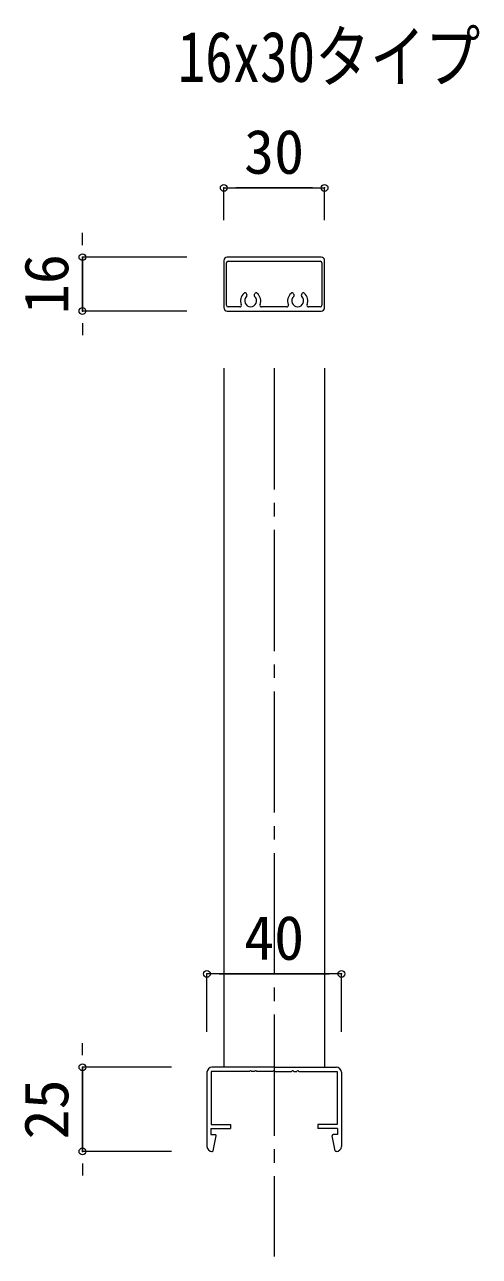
# Model space of a CAD drawing. Units: millimetres at full size. Extents: x -1603 to 1599, y -1129 to 1133.
# Drawn here: x -369.6 to -234.3, y -174 to 191.9 of the extents above; entities that cross this region are included whole.
import ezdxf
from ezdxf.enums import TextEntityAlignment as Align

# ---------------------------------------------------------------- set-up
doc = ezdxf.new("R2010")
doc.units = ezdxf.units.MM
doc.header["$LTSCALE"] = 4
doc.header["$PDMODE"] = 32
doc.header["$PDSIZE"] = 2
doc.linetypes.add('CHAIN2', pattern=[12, 9, -1, 1, -1])
for name, color, linetype, lineweight in [('0-0_0', 7, 'Continuous', 18), ('0-1_1手摺寸法', 3, 'Continuous', 18), ('0-5_3中心線', 2, 'CHAIN2', 18), ('0-6_41ｱﾙﾐ', 6, 'Continuous', 18), ('1-0_WHITE', 7, 'Continuous', 18)]:
    doc.layers.add(name, color=color, linetype=linetype, lineweight=lineweight)
doc.styles.add('ＭＳ ゴシック', font='')
doc.styles.get('ＭＳ ゴシック').set_extended_font_data('MS Gothic')

msp = doc.modelspace()

# ---------------------------------------------------------------- linework, layer by layer
at = {"layer": '0-1_1手摺寸法'}
for p, q in [((-310.395, 133.843), (-310.395, 143.411)), ((-310.395, 143.411), (-280.395, 143.411)), ((-283.995, 143.411), (-306.795, 143.411)), ((-280.395, 133.843), (-280.395, 143.411)), ((-352.448, 126.443), (-352.448, 130.043)), ((-321.395, 122.843), (-352.448, 122.843)), ((-352.448, 122.843), (-352.448, 106.843)), ((-352.448, 106.843), (-352.448, 122.843)), ((-321.395, 106.843), (-352.448, 106.843)), ((-352.448, 103.243), (-352.448, 99.643)), ((-315.395, -107.302), (-315.395, -90.078)), ((-275.395, -90.078), (-315.395, -90.078)), ((-311.795, -90.078), (-278.995, -90.078)), ((-275.395, -107.302), (-275.395, -90.078)), ((-352.448, -114.202), (-352.448, -110.602)), ((-325.895, -117.802), (-352.448, -117.802)), ((-352.448, -117.802), (-352.448, -142.802)), ((-352.448, -142.802), (-352.448, -117.802)), ((-325.895, -142.802), (-352.448, -142.802)), ((-352.448, -146.402), (-352.448, -150.002))]:
    msp.add_line(p, q, dxfattribs=at)
for p in [(-310.395, 143.411), (-280.395, 143.411), (-352.448, 122.843), (-352.448, 106.843), (-315.395, -90.078), (-275.395, -90.078), (-352.448, -117.802), (-352.448, -142.802)]:
    msp.add_point(p, dxfattribs=at)
at = {"layer": '0-5_3中心線'}
msp.add_line((-295.395, 89.843), (-295.395, -173.976), dxfattribs=at)
at = {"layer": '0-6_41ｱﾙﾐ'}
for p, q in [((-310.395, 121.843), (-310.395, 107.843)), ((-309.595, 108.543), (-309.595, 121.143)), ((-281.395, 122.843), (-309.395, 122.843)), ((-309.095, 121.643), (-281.695, 121.643)), ((-281.195, 121.143), (-281.195, 108.543)), ((-280.395, 107.843), (-280.395, 121.843)), ((-303.492, 111.743), (-303.62, 111.965)), ((-301.171, 111.965), (-301.298, 111.743)), ((-289.492, 111.743), (-289.62, 111.965)), ((-287.171, 111.965), (-287.298, 111.743)), ((-310.113, 107.146), (-310.092, 107.126)), ((-309.395, 106.843), (-281.395, 106.843)), ((-305.645, 108.043), (-309.095, 108.043)), ((-291.645, 108.043), (-299.146, 108.043)), ((-281.695, 108.043), (-285.146, 108.043)), ((-315.395, -119.302), (-315.395, -141.302)), ((-314.095, -119.102), (-314.095, -134.802)), ((-302.695, -119.102), (-314.095, -119.102)), ((-295.395, -117.802), (-313.895, -117.802)), ((-302.564, -118.895), (-302.695, -119.102)), ((-302.226, -118.895), (-302.095, -119.102)), ((-301.195, -119.102), (-302.095, -119.102)), ((-301.064, -118.895), (-301.195, -119.102)), ((-300.726, -118.895), (-300.595, -119.102)), ((-295.395, -117.802), (-276.895, -117.802)), ((-295.226, -118.895), (-295.095, -119.102)), ((-295.095, -119.102), (-290.195, -119.102)), ((-290.064, -118.895), (-290.195, -119.102)), ((-289.726, -118.895), (-289.595, -119.102)), ((-289.595, -119.102), (-288.695, -119.102)), ((-288.564, -118.895), (-288.695, -119.102)), ((-288.226, -118.895), (-288.095, -119.102)), ((-288.095, -119.102), (-276.695, -119.102)), ((-276.695, -119.102), (-276.695, -134.802)), ((-275.395, -119.302), (-275.395, -141.302)), ((-314.095, -134.802), (-308.395, -134.802)), ((-308.395, -134.802), (-308.395, -136.002)), ((-282.395, -134.802), (-282.395, -136.002)), ((-276.695, -134.802), (-282.395, -134.802)), ((-314.195, -136.002), (-308.395, -136.002)), ((-313.563, -142.641), (-312.667, -138.161)), ((-276.595, -136.002), (-282.395, -136.002)), ((-277.228, -142.641), (-278.124, -138.161)), ((-276.595, -137.802), (-277.83, -137.802)), ((-276.595, -136.002), (-276.595, -137.802)), ((-313.895, -142.802), (-313.759, -142.802)), ((-276.895, -142.802), (-277.031, -142.802))]:
    msp.add_line(p, q, dxfattribs=at)
for points in [[(-295.564, -118.895), (-295.695, -119.102), (-300.595, -119.102)], [(-314.195, -136.002), (-314.195, -137.802), (-312.961, -137.802)]]:
    msp.add_lwpolyline(points, dxfattribs=at)
for centre, radius, start, end in [((-309.395, 121.843), 1, 90, 180), ((-309.095, 121.143), 0.5, 90, 180), ((-281.695, 121.143), 0.5, 0, 90), ((-281.395, 121.843), 1, 0, 90), ((-302.395, 109.843), 3, 131.537, 201.804), ((-304.053, 111.715), 0.5, 30, 131.537), ((-302.395, 109.843), 1.75, 132.84, 270), ((-303.925, 111.493), 0.5, 312.84, 30), ((-302.395, 109.843), 1.75, 270, 47.16), ((-300.866, 111.493), 0.5, 150, 227.16), ((-300.738, 111.715), 0.5, 48.463, 150), ((-302.395, 109.843), 3, 338.196, 48.463), ((-288.395, 109.843), 3, 131.537, 201.804), ((-290.053, 111.715), 0.5, 30, 131.537), ((-288.395, 109.843), 1.75, 132.84, 270), ((-289.925, 111.493), 0.5, 312.84, 30), ((-288.395, 109.843), 1.75, 270, 47.16), ((-286.866, 111.493), 0.5, 150, 227.16), ((-286.738, 111.715), 0.5, 48.463, 150), ((-288.395, 109.843), 3, 338.196, 48.463), ((-309.395, 107.843), 1, 180, 270), ((-309.095, 108.543), 0.5, 180, 270), ((-305.645, 108.543), 0.5, 270, 21.804), ((-299.146, 108.543), 0.5, 158.196, 270), ((-291.645, 108.543), 0.5, 270, 21.804), ((-285.146, 108.543), 0.5, 158.196, 270), ((-281.695, 108.543), 0.5, 270, 0), ((-281.395, 107.843), 1, 270, 0), ((-313.895, -119.302), 1.5, 90, 180), ((-302.395, -119.002), 0.2, 32.334, 147.666), ((-300.895, -119.002), 0.2, 32.334, 147.666), ((-295.395, -119.002), 0.2, 90, 147.666), ((-295.395, -119.002), 0.2, 32.334, 90), ((-289.895, -119.002), 0.2, 32.334, 147.666), ((-288.395, -119.002), 0.2, 32.334, 147.666), ((-276.895, -119.302), 1.5, 0, 90), ((-312.961, -138.102), 0.3, 348.69, 90), ((-277.83, -138.102), 0.3, 90, 191.31), ((-313.895, -141.302), 1.5, 180, 270), ((-313.759, -142.602), 0.2, 270, 348.69), ((-277.031, -142.602), 0.2, 191.31, 270), ((-276.895, -141.302), 1.5, 270, 0)]:
    msp.add_arc(centre, radius, start, end, dxfattribs=at)
at = {"layer": '1-0_WHITE'}
for p, q in [((-310.395, 89.843), (-310.395, -117.802)), ((-280.395, 89.843), (-280.395, -117.802))]:
    msp.add_line(p, q, dxfattribs=at)

# ---------------------------------------------------------------- texts
at = {"layer": '0-0_0', "style": 'ＭＳ ゴシック', "width": 0.8}
msp.add_text('16x30タイプ', height=15.01, dxfattribs=at).set_placement((-324.066, 170.396), align=Align.BOTTOM_LEFT)
at = {"layer": '0-1_1手摺寸法', "style": 'ＭＳ ゴシック'}
for s, p in [('30', (-304.355, 143.659)), ('40', (-304.355, -89.83))]:
    msp.add_text(s, height=13.14, dxfattribs=at).set_placement(p, align=Align.BOTTOM_LEFT)
for s, p in [('16', (-352.696, 105.883)), ('25', (-352.696, -139.262))]:
    msp.add_text(s, height=13.14, rotation=90, dxfattribs=at).set_placement(p, align=Align.BOTTOM_LEFT)

doc.saveas('drawing.dxf')
